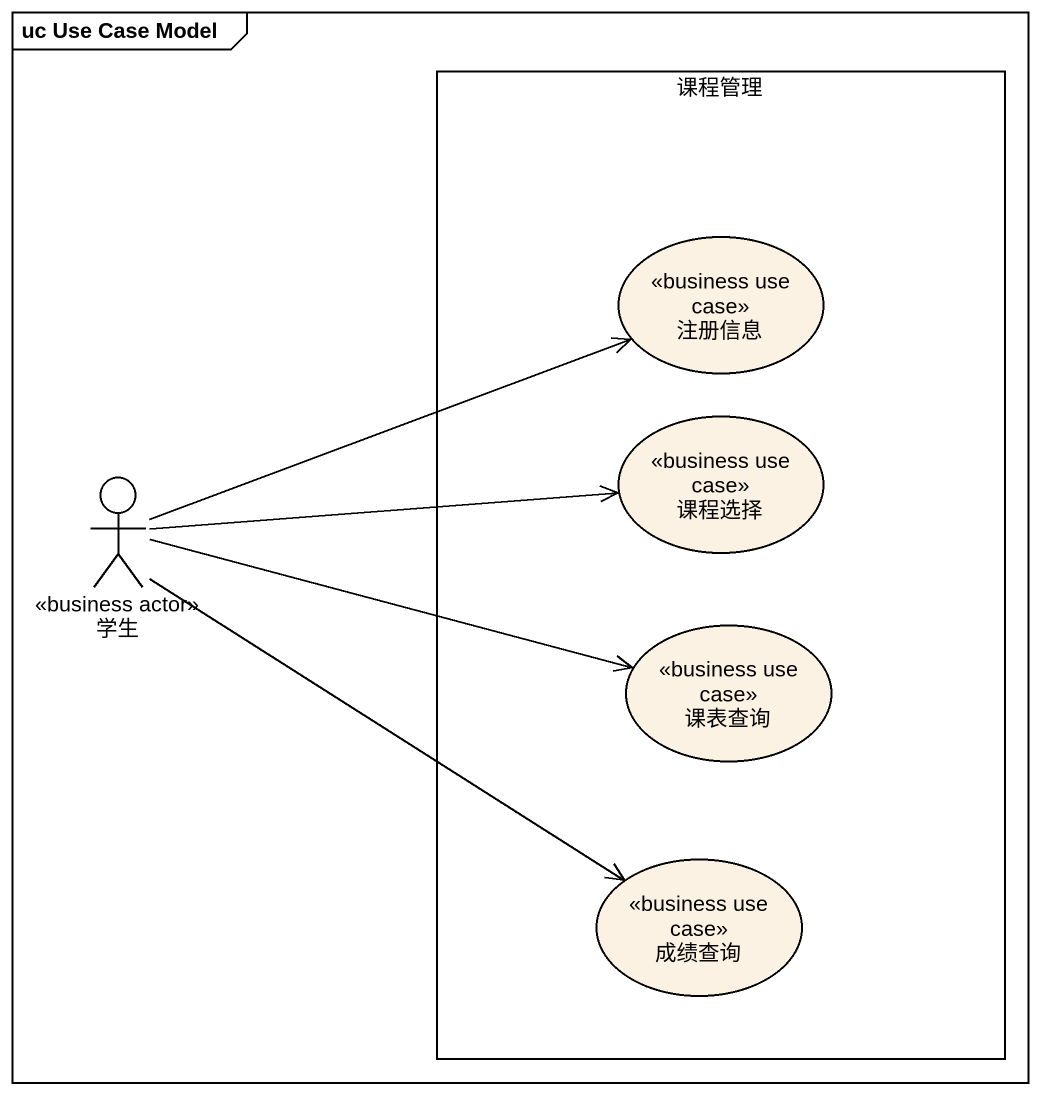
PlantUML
@startuml
mainframe uc Use Case Model
rectangle 课程管理 {
  usecase 注册信息 <<business use case>>
  usecase 课程选择 <<business use case>>
  usecase 课表查询 <<business use case>>
  usecase 成绩查询 <<business use case>>
}
actor 学生 <<business actor>>
学生 -right-> 注册信息
学生 -right-> 课程选择
学生 -right-> 课表查询
学生 --> 成绩查询
@enduml
